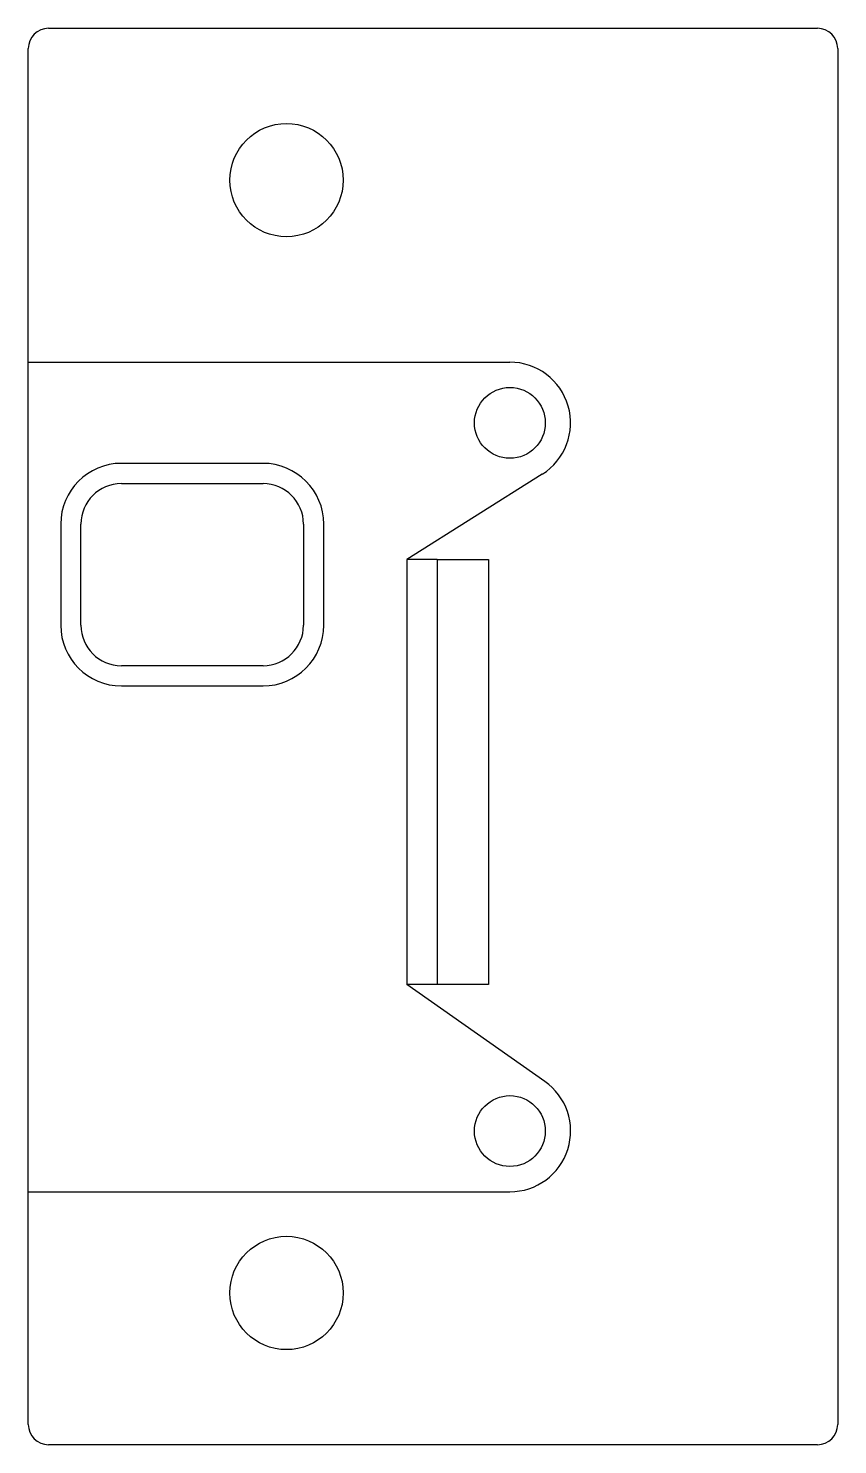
# Model space of a CAD drawing. Extents: x -10.2 to 29.8, y -12.5 to 57.5.
import ezdxf

# ---------------------------------------------------------------- set-up
doc = ezdxf.new("R2010")
doc.units = 0
doc.header["$MEASUREMENT"] = 0
doc.layers.add('MODELSKETCH_VISIBLE', color=7, linetype='CONTINUOUS')

msp = doc.modelspace()

# ---------------------------------------------------------------- linework, layer by layer
at = {"layer": 'MODELSKETCH_VISIBLE'}
for p, q in [((-9.2, 57.5), (28.8, 57.5)), ((-10.2, -11.5), (-10.2, 56.5)), ((29.8, 56.5), (29.8, -11.5)), ((-10.2, 41), (13.6, 41)), ((1.4, 36), (-5.6, 36)), ((-5.6, 35), (1.4, 35)), ((15.197, 35.46), (8.5, 31.25)), ((-8.6, 33), (-8.6, 28)), ((-7.6, 28), (-7.6, 33)), ((3.4, 33), (3.4, 28)), ((4.4, 28), (4.4, 33)), ((10, 31.25), (8.5, 31.25)), ((8.5, 31.25), (8.5, 10.25)), ((10, 31.25), (10, 10.25)), ((10, 31.25), (12.54, 31.25)), ((12.54, 31.25), (12.54, 10.25)), ((1.4, 26), (-5.6, 26)), ((-5.6, 25), (1.4, 25)), ((10, 10.25), (8.5, 10.25)), ((15.325, 5.455), (8.5, 10.25)), ((12.54, 10.25), (10, 10.25)), ((-10.2, 0), (13.6, 0)), ((28.8, -12.5), (-9.2, -12.5))]:
    msp.add_line(p, q, dxfattribs=at)
for centre, radius in [((2.56, 49.997), 2.8), ((13.6, 38), 1.75), ((13.6, 3), 1.75), ((2.56, -5.003), 2.8)]:
    msp.add_circle(centre, radius, dxfattribs=at)
for centre, radius, start, end in [((-9.2, 56.5), 1, 90, 180), ((28.8, 56.5), 1, 0, 90), ((13.6, 38), 3, 302.15752, 90), ((-5.6, 33), 3, 90, 180), ((1.4, 33), 3, 0, 90), ((-5.6, 33), 2, 90, 180), ((1.4, 33), 2, 0, 90), ((-5.6, 28), 3, 180, 270), ((1.4, 28), 3, 270, 0), ((1.4, 28), 2, 270, 0), ((-5.6, 28), 2, 180, 270), ((13.6, 3), 3, 270, 54.90647), ((-9.2, -11.5), 1, 180, 270), ((28.8, -11.5), 1, 270, 0)]:
    msp.add_arc(centre, radius, start, end, dxfattribs=at)

doc.saveas('drawing.dxf')
